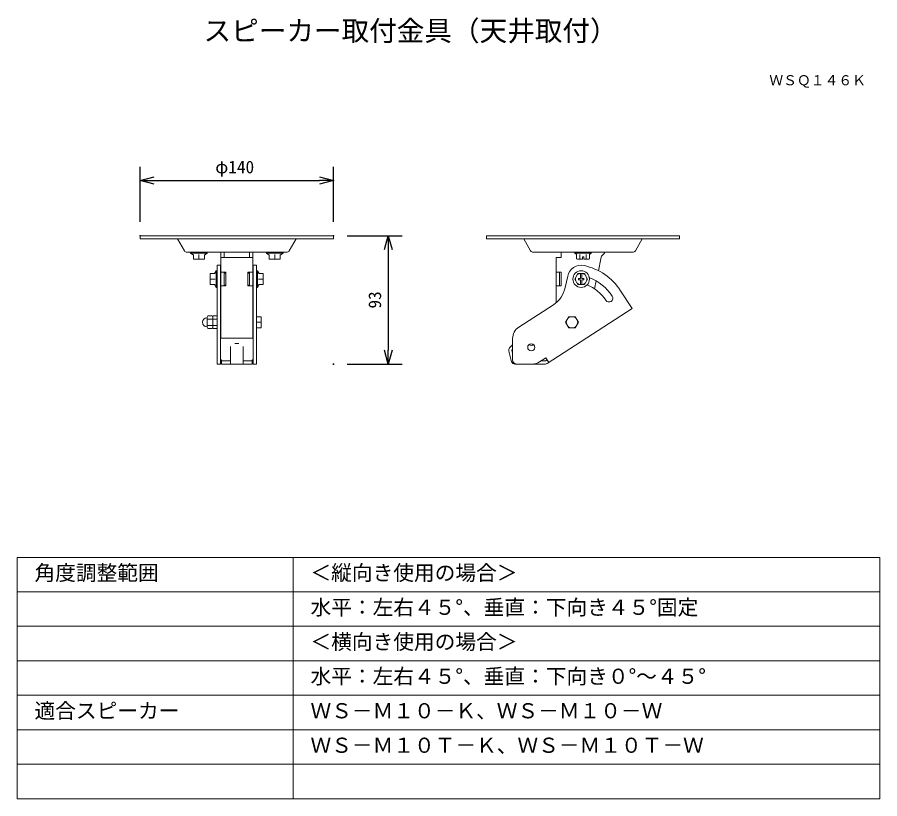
# Model space of a CAD drawing. Units: millimetres, scale not verified. Extents: x -62 to 63, y -57 to 57.
import ezdxf
from ezdxf.enums import TextEntityAlignment as Align

# ---------------------------------------------------------------- set-up
doc = ezdxf.new("R2010")
doc.units = ezdxf.units.MM
doc.header["$LTSCALE"] = 0.125
doc.header["$PDMODE"] = 32
doc.header["$PDSIZE"] = 0.0625
for name, color, linetype, lineweight in [('0-0_0', 7, 'Continuous', 25), ('0-1_WAKU', 1, 'Continuous', 18), ('0-4_GAIKEI', 1, 'Continuous', 18), ('0-5_SUNPO', 7, 'Continuous', 25)]:
    doc.layers.add(name, color=color, linetype=linetype, lineweight=lineweight)
for name, color, linetype in [('0-2_MOJI1', 7, 'Continuous'), ('0-3_TOUROKU', 7, 'Continuous'), ('0-6_DEFPOINTS', 7, 'Continuous')]:
    doc.layers.add(name, color=color, linetype=linetype)
doc.styles.add('ＭＳ ゴシック', font='')
doc.styles.get('ＭＳ ゴシック').set_extended_font_data('MS Gothic')

# ---------------------------------------------------------------- blocks, each defined once
blk = doc.blocks.new('_OPEN30')
at = {"layer": '0-0_0'}
blk.add_line((0, 0), (-1, 0), dxfattribs=at)
blk.add_lwpolyline([(-1, 0.26795), (0, 0), (-1, -0.26795)], dxfattribs=at)
blk = doc.blocks.new('D4')
at = {"layer": '0-5_SUNPO'}
for p, q in [((-7.4178, 21.591), (0.5506, 21.591)), ((-1.4494, 19.591), (-1.4494, 4.991)), ((-7.4178, 2.991), (0.5506, 2.991))]:
    blk.add_line(p, q, dxfattribs=at)
at = {"layer": '0-6_DEFPOINTS'}
for p in [(-9.4178, 21.591), (-9.4178, 2.991), (-1.4494, 2.991)]:
    blk.add_point(p, dxfattribs=at)
at = {"layer": '0-5_SUNPO', "xscale": 2, "yscale": 2}
for p, rotation in [((-1.4494, 21.591), 90), ((-1.4494, 2.991), 270)]:
    blk.add_blockref('_OPEN30', p, dxfattribs=dict(at, rotation=rotation))
at = {"layer": '0-5_SUNPO', "style": 'ＭＳ ゴシック'}
blk.add_text('93', height=1.833, rotation=90, dxfattribs=at).set_placement((-1.9494, 11.041), align=Align.BOTTOM_LEFT)
blk = doc.blocks.new('D3')
at = {"layer": '0-5_SUNPO'}
for p, q in [((-37.407, 23.591), (-37.407, 31.591)), ((-9.407, 23.591), (-9.407, 31.591)), ((-35.407, 29.591), (-11.407, 29.591))]:
    blk.add_line(p, q, dxfattribs=at)
at = {"layer": '0-6_DEFPOINTS'}
for p in [(-9.407, 29.591), (-37.407, 21.591), (-9.407, 21.591)]:
    blk.add_point(p, dxfattribs=at)
at = {"layer": '0-5_SUNPO', "xscale": 2, "yscale": 2, "rotation": 180}
blk.add_blockref('_OPEN30', (-37.407, 29.591), dxfattribs=at)
at = {"layer": '0-5_SUNPO', "xscale": 2, "yscale": 2}
blk.add_blockref('_OPEN30', (-9.407, 29.591), dxfattribs=at)
at = {"layer": '0-5_SUNPO', "style": 'ＭＳ ゴシック'}
blk.add_text('φ140', height=1.833, dxfattribs=at).set_placement((-26.532, 30.091), align=Align.BOTTOM_LEFT)

msp = doc.modelspace()

# ---------------------------------------------------------------- linework, layer by layer
at = {"layer": '0-1_WAKU', "color": 4}
for p, q in [((-62.4903, -21.5009), (-62.4903, -56.5009)), ((62.5097, -21.5009), (-62.4903, -21.5009)), ((-22.4903, -56.5009), (-22.4903, -21.5009)), ((62.5097, -56.5009), (62.5097, -21.5009)), ((-62.4903, -56.5009), (62.5097, -56.5009))]:
    msp.add_line(p, q, dxfattribs=at)
at = {"layer": '0-1_WAKU'}
for p, q in [((-62.4903, -26.5009), (62.5097, -26.5009)), ((-62.4903, -31.5009), (62.5097, -31.5009)), ((-62.4903, -36.5009), (62.5097, -36.5009)), ((-62.4903, -41.5009), (62.5097, -41.5009)), ((-62.4903, -46.5009), (62.5097, -46.5009)), ((-62.4903, -51.5009), (62.5097, -51.5009))]:
    msp.add_line(p, q, dxfattribs=at)
at = {"layer": '0-4_GAIKEI', "color": 7}
for p, q in [((-44.6681, 24.6635), (-44.6681, 25.1235)), ((-44.6681, 25.1235), (-16.6681, 25.1235)), ((-16.6681, 24.6635), (-16.6681, 25.1235)), ((5.5064, 24.6635), (5.5064, 25.1235)), ((5.5064, 25.1235), (33.5064, 25.1235)), ((33.5064, 24.6635), (33.5064, 25.1235)), ((-44.6681, 24.6635), (-16.6681, 24.6635)), ((-39.2537, 24.6635), (-38.2665, 22.9535)), ((-22.0824, 24.6635), (-23.0697, 22.9535)), ((5.5064, 24.6635), (33.5064, 24.6635)), ((10.9207, 24.6635), (11.908, 22.9535)), ((28.092, 24.6635), (27.1047, 22.9535)), ((-23.4681, 22.7235), (-37.8681, 22.7235)), ((-32.9681, 10.2835), (-32.9681, 22.7235)), ((-28.3681, 10.2835), (-28.3681, 22.7235)), ((26.7064, 22.7235), (12.3064, 22.7235)), ((16.3264, 22.7235), (16.3264, 21.9835)), ((15.6264, 21.9835), (15.6264, 15.4405)), ((15.6264, 21.9835), (16.3264, 21.9835)), ((21.7436, 20.0549), (22.1064, 21.7616)), ((22.1064, 21.7616), (22.1064, 21.835)), ((22.2821, 22.2593), (22.5106, 22.4878)), ((-33.5081, 6.5235), (-33.5081, 20.8437)), ((-33.0481, 20.8437), (-33.5081, 20.8437)), ((-33.0481, 20.8437), (-33.0481, 6.5235)), ((-28.2881, 6.5235), (-28.2881, 20.8437)), ((-27.8281, 20.8437), (-28.2881, 20.8437)), ((-27.8281, 20.8437), (-27.8281, 6.5235)), ((17.2807, 19.2595), (16.9372, 17.6436)), ((24.9512, 17.1585), (26.6178, 14.5922)), ((15.2032, 15.1206), (10.2171, 11.8826)), ((14.3075, 6.5978), (26.6178, 14.5922)), ((9.3064, 10.2052), (9.3064, 7.1235)), ((8.867, 8.8543), (9.3064, 9.2937)), ((8.7479, 8.41), (9.162, 6.8645)), ((-33.0481, 6.5235), (-33.5081, 6.5235)), ((-33.0481, 7.1352), (-32.8681, 7.1352)), ((-33.0481, 6.7494), (-32.8681, 6.7494)), ((-32.8681, 6.5235), (-32.8681, 7.1352)), ((-28.4681, 6.5235), (-32.8681, 6.5235)), ((-28.4681, 7.1352), (-28.2881, 7.1352)), ((-28.4681, 7.1352), (-28.4681, 6.5235)), ((-28.4681, 6.7494), (-28.2881, 6.7494)), ((-27.8281, 6.5235), (-28.2881, 6.5235)), ((9.6064, 6.5235), (14.0569, 6.5235)), ((9.8064, 6.533), (9.8064, 6.5235)), ((14.1052, 7.4203), (13.2212, 6.8462)), ((14.5409, 6.7494), (14.1052, 7.4203))]:
    msp.add_line(p, q, dxfattribs=at)
at = {"layer": '0-4_GAIKEI'}
for p, q in [((-37.3681, 22.7235), (-37.3681, 22.5835)), ((-36.9681, 22.3235), (-37.3681, 22.5835)), ((-37.3681, 22.5835), (-34.9681, 22.5835)), ((-35.3681, 22.3235), (-34.9681, 22.5835)), ((-34.9681, 22.7235), (-34.9681, 22.5835)), ((-32.5081, 22.7235), (-32.5081, 21.9835)), ((-28.8281, 22.7235), (-28.8281, 21.9835)), ((-26.3681, 22.7235), (-26.3681, 22.5835)), ((-26.3681, 22.5835), (-23.9681, 22.5835)), ((-25.9681, 22.3235), (-26.3681, 22.5835)), ((-24.3681, 22.3235), (-23.9681, 22.5835)), ((-23.9681, 22.7235), (-23.9681, 22.5835)), ((18.3064, 22.7235), (18.3064, 22.5835)), ((18.5826, 22.404), (18.3064, 22.5835)), ((18.3064, 22.5835), (20.7064, 22.5835)), ((20.4301, 22.404), (20.7064, 22.5835)), ((20.7064, 22.7235), (20.7064, 22.5835)), ((-36.9681, 22.404), (-36.9681, 21.7235)), ((-35.3681, 21.7235), (-36.9681, 21.7235)), ((-36.1681, 22.404), (-36.1681, 21.7599)), ((-35.3681, 21.7235), (-35.3681, 22.404)), ((-32.9681, 21.9835), (-28.3681, 21.9835)), ((-25.9681, 22.404), (-25.9681, 21.7235)), ((-24.3681, 21.7235), (-25.9681, 21.7235)), ((-25.1681, 22.404), (-25.1681, 21.7599)), ((-24.3681, 21.7235), (-24.3681, 22.404)), ((18.5826, 22.404), (18.5826, 21.7599)), ((18.5826, 21.7599), (18.6826, 21.7235)), ((19.4064, 21.7235), (18.6826, 21.7235)), ((19.0445, 22.404), (19.0445, 21.7599)), ((19.4064, 21.7235), (19.4064, 22.0835)), ((19.4064, 22.0835), (19.6064, 22.0835)), ((19.6064, 21.7235), (19.6064, 22.0835)), ((20.3301, 21.7235), (19.6064, 21.7235)), ((19.9682, 22.404), (19.9682, 21.7599)), ((20.4301, 21.7599), (20.3301, 21.7235)), ((20.4301, 22.404), (20.4301, 21.7599)), ((-33.9081, 19.6437), (-33.6481, 20.0437)), ((-33.6481, 20.0437), (-33.6481, 17.6437)), ((-33.5081, 20.0437), (-33.6481, 20.0437)), ((-27.8281, 20.0437), (-27.6881, 20.0437)), ((-27.6881, 17.6437), (-27.6881, 20.0437)), ((-27.4281, 19.6437), (-27.6881, 20.0437)), ((-34.5081, 18.0437), (-34.5081, 19.6437)), ((-33.8276, 19.6437), (-34.5081, 19.6437)), ((-33.8276, 18.8437), (-34.4717, 18.8437)), ((-33.0481, 19.3437), (-32.9681, 19.3437)), ((-32.2681, 19.8437), (-32.9681, 19.8437)), ((-32.5081, 17.8437), (-32.5081, 19.8437)), ((-32.5081, 19.7137), (-32.2681, 19.7137)), ((-32.2681, 17.8437), (-32.2681, 19.8437)), ((-29.0681, 19.8437), (-29.0681, 17.8437)), ((-29.0681, 19.8437), (-28.3681, 19.8437)), ((-28.8281, 19.7137), (-29.0681, 19.7137)), ((-28.8281, 17.8437), (-28.8281, 19.8437)), ((-28.2881, 19.3437), (-28.3681, 19.3437)), ((-27.5085, 19.6437), (-26.8281, 19.6437)), ((-27.5085, 18.8437), (-26.8645, 18.8437)), ((-26.8281, 19.6437), (-26.8281, 18.0437)), ((15.6264, 19.8437), (16.3264, 19.8437)), ((16.0864, 19.8437), (16.0864, 17.8437)), ((16.3264, 17.8437), (16.3264, 19.8437)), ((18.7751, 19.6437), (18.3132, 18.8437)), ((18.3132, 18.8437), (18.7751, 18.0437)), ((18.7751, 19.6437), (19.6989, 19.6437)), ((18.837, 18.9437), (18.837, 18.7437)), ((19.137, 18.9437), (18.837, 18.9437)), ((19.137, 19.6437), (19.137, 18.9437)), ((19.337, 19.6437), (19.337, 18.9437)), ((19.637, 18.9437), (19.337, 18.9437)), ((19.637, 18.7437), (19.637, 18.9437)), ((20.1608, 18.8437), (19.6989, 19.6437)), ((19.6989, 18.0437), (20.1608, 18.8437)), ((-34.5081, 18.0437), (-33.8276, 18.0437)), ((-33.9081, 18.0437), (-33.6481, 17.6437)), ((-33.5081, 17.6437), (-33.6481, 17.6437)), ((-33.0481, 18.3437), (-32.9681, 18.3437)), ((-32.9681, 17.8437), (-32.2681, 17.8437)), ((-32.5081, 17.9737), (-32.2681, 17.9737)), ((-28.8281, 17.9737), (-29.0681, 17.9737)), ((-29.0681, 17.8437), (-28.3681, 17.8437)), ((-28.2881, 18.3437), (-28.3681, 18.3437)), ((-27.8281, 17.6437), (-27.6881, 17.6437)), ((-27.4281, 18.0437), (-27.6881, 17.6437)), ((-27.5085, 18.0437), (-26.8281, 18.0437)), ((15.6264, 17.8437), (16.3264, 17.8437)), ((18.7751, 18.0437), (19.6989, 18.0437)), ((18.837, 18.7437), (19.137, 18.7437)), ((19.137, 18.7437), (19.137, 18.0437)), ((19.337, 18.7437), (19.337, 18.0437)), ((19.337, 18.7437), (19.637, 18.7437)), ((21.185, 17.427), (21.4287, 18.5735)), ((-33.0481, 14.978), (-32.9681, 14.978)), ((-28.3681, 14.978), (-28.2881, 14.978)), ((-34.9881, 13.2435), (-34.9481, 13.2435)), ((-34.9481, 13.3073), (-34.8753, 13.5073)), ((-34.9481, 13.3073), (-34.9481, 11.8598)), ((-34.2209, 13.5073), (-34.8753, 13.5073)), ((-34.2209, 13.0454), (-34.8753, 13.0454)), ((-34.2209, 13.5073), (-34.1481, 13.3073)), ((-34.103, 13.5073), (-34.1481, 13.3835)), ((-34.1481, 13.3011), (-34.1481, 13.3835)), ((-34.1481, 11.7835), (-34.1481, 13.2764)), ((-34.103, 13.5073), (-33.5531, 13.5073)), ((-34.103, 13.0454), (-33.5531, 13.0454)), ((-33.5081, 13.3835), (-33.5531, 13.5073)), ((-32.9681, 13.0835), (-33.0481, 13.0835)), ((-28.2881, 13.0835), (-28.3681, 13.0835)), ((-27.8281, 13.3835), (-27.1281, 13.3835)), ((-27.8281, 12.5835), (-27.1645, 12.5835)), ((-27.1281, 13.3835), (-27.1281, 11.7835)), ((17.4445, 13.3835), (16.9826, 12.5835)), ((16.9826, 12.5835), (17.4445, 11.7835)), ((18.3682, 13.3835), (17.4445, 13.3835)), ((18.8301, 12.5835), (18.3682, 13.3835)), ((18.3682, 11.7835), (18.8301, 12.5835)), ((-34.9881, 11.9235), (-34.9481, 11.9235)), ((-34.9481, 11.8598), (-34.8753, 11.6598)), ((-34.2209, 12.1217), (-34.8753, 12.1217)), ((-34.2209, 11.6598), (-34.8753, 11.6598)), ((-34.2209, 11.6598), (-34.1481, 11.8598)), ((-34.103, 11.6598), (-34.1481, 11.7835)), ((-34.103, 12.1217), (-33.5531, 12.1217)), ((-34.103, 11.6598), (-33.5531, 11.6598)), ((-33.5081, 11.7835), (-33.5531, 11.6598)), ((-32.9681, 12.0835), (-33.0481, 12.0835)), ((-28.2881, 12.0835), (-28.3681, 12.0835)), ((-27.8281, 11.7835), (-27.1281, 11.7835)), ((17.4445, 11.7835), (18.3682, 11.7835)), ((-32.9681, 10.2835), (-28.3681, 10.2835)), ((-31.5681, 6.5235), (-31.5681, 9.0806)), ((-30.9681, 9.5048), (-30.3681, 9.5048)), ((-29.7681, 9.0806), (-29.7681, 6.5235)), ((9.1923, 8.529), (9.3064, 8.6431)), ((9.3064, 8.1032), (9.1923, 8.529)), ((-32.8681, 6.9835), (-31.5681, 6.9835)), ((-29.7681, 6.9835), (-28.4681, 6.9835)), ((14.0569, 6.9835), (13.4327, 6.9835)), ((14.2904, 7.1352), (14.0569, 6.9835))]:
    msp.add_line(p, q, dxfattribs=at)
for centre, radius in [((19.237, 18.8437), 1.2), ((12.0064, 8.9435), 0.52)]:
    msp.add_circle(centre, radius, dxfattribs=at)
at = {"layer": '0-4_GAIKEI', "color": 7}
for centre, radius, start, end in [((-37.8681, 23.1835), 0.46, 210, 270), ((-23.4681, 23.1835), 0.46, 270, 330), ((12.3064, 23.1835), 0.46, 210, 270), ((22.0864, 22.9121), 0.6, 315, 341.68371), ((26.7064, 23.1835), 0.46, 270, 330), ((22.7064, 21.835), 0.6, 135, 180), ((19.237, 18.8437), 2, 78, 168), ((17.9064, 12.5835), 8.4, 33, 78), ((13.0246, 18.4753), 4, 303, 348), ((11.3064, 10.2052), 2, 123, 180), ((9.1923, 8.529), 0.46, 135, 195), ((9.6064, 6.9835), 0.46, 195, 270), ((9.9064, 7.1235), 0.6, 180, 270), ((12.1319, 8.5235), 2, 270, 303), ((14.0569, 6.9835), 0.46, 270, 303)]:
    msp.add_arc(centre, radius, start, end, dxfattribs=at)
at = {"layer": '0-4_GAIKEI'}
for centre, radius, start, end in [((19.237, 18.8437), 0.8238, 163.79475, 196.20525), ((19.237, 18.8437), 0.8238, 103.79475, 136.20525), ((19.237, 18.8437), 0.8238, 43.79475, 76.20525), ((19.237, 18.8437), 0.8238, 343.79475, 16.20525), ((17.9064, 12.5835), 6.95, 33, 68.83022), ((19.237, 18.8437), 0.8238, 223.79475, 256.20525), ((19.237, 18.8437), 0.8238, 283.79475, 316.20525), ((17.9064, 12.5835), 5.85, 33, 68.02435), ((23.2739, 16.0692), 0.55, 213, 33), ((-34.9881, 12.5835), 0.66, 90, 270), ((17.9064, 12.5835), 0.8238, 163.79475, 196.20525), ((17.9064, 12.5835), 0.8238, 103.79475, 136.20525), ((17.9064, 12.5835), 0.8238, 43.79475, 76.20525), ((17.9064, 12.5835), 0.8238, 343.79475, 16.20525), ((17.9064, 12.5835), 0.8238, 223.79475, 256.20525), ((17.9064, 12.5835), 0.8238, 283.79475, 316.20525), ((12.0064, 9.7435), 0.52, 230.39666, 309.60334)]:
    msp.add_arc(centre, radius, start, end, dxfattribs=at)

# ---------------------------------------------------------------- block references
at = {"layer": '0-5_SUNPO'}
for name in ['D3', 'D4']:
    msp.add_blockref(name, (-7.261, 3.5326), dxfattribs=at)

# ---------------------------------------------------------------- texts
at = {"layer": '0-2_MOJI1', "style": 'ＭＳ ゴシック'}
for s, height, p in [('スピーカー取付金具（天井取付）', 2.933, (-35.4903, 52.4991)), ('角度調整範囲', 2.199, (-59.9903, -25.5009)), ('＜縦向き使用の場合＞', 2.199, (-19.9903, -25.5009)), ('水平：左右４５°、垂直：下向き４５°固定', 2.199, (-19.9903, -30.5009)), ('＜横向き使用の場合＞', 2.199, (-19.9903, -35.5009)), ('水平：左右４５°、垂直：下向き０°～４５°', 2.199, (-19.9903, -40.5009)), ('適合スピーカー', 2.199, (-59.9903, -45.5009)), ('ＷＳ－Ｍ１０－Ｋ、ＷＳ－Ｍ１０－Ｗ', 2.199, (-19.9903, -45.5009)), ('ＷＳ－Ｍ１０Ｔ－Ｋ、ＷＳ－Ｍ１０Ｔ－Ｗ', 2.199, (-19.9903, -50.5009))]:
    msp.add_text(s, height=height, dxfattribs=at).set_placement(p, align=Align.BOTTOM_LEFT)
at = {"layer": '0-3_TOUROKU', "style": 'ＭＳ ゴシック'}
msp.add_text('ＷＳＱ１４６Ｋ', height=1.466, dxfattribs=at).set_placement((46.5097, 46.4991), align=Align.BOTTOM_LEFT)

doc.saveas('drawing.dxf')
